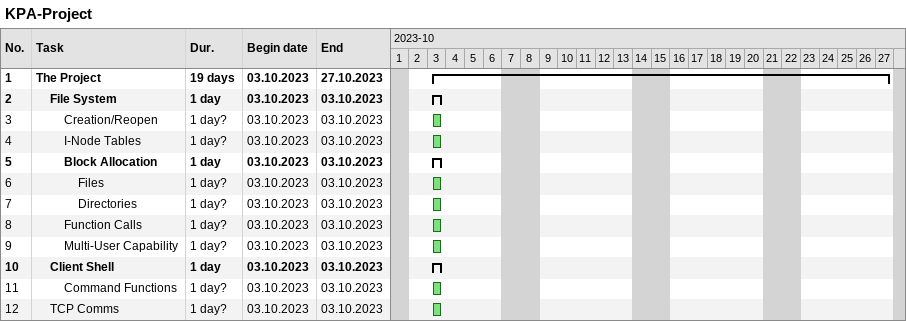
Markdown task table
KPA-Project

| ID | Level | Task | Duration | Start | Finish |
|---|---|---|---|---|---|
| 1 | 1 | **The Project** | 19d | 2023-10-03 | 2023-10-27 |
| 2 | 2 | **File System** | 1d | 2023-10-03 | 2023-10-03 |
| 3 | 3 | Creation/Reopen | 1d? | 2023-10-03 | 2023-10-03 |
| 4 | 3 | I-Node Tables | 1d? | 2023-10-03 | 2023-10-03 |
| 5 | 3 | **Block Allocation** | 1d | 2023-10-03 | 2023-10-03 |
| 6 | 4 | Files | 1d? | 2023-10-03 | 2023-10-03 |
| 7 | 4 | Directories | 1d? | 2023-10-03 | 2023-10-03 |
| 8 | 3 | Function Calls | 1d? | 2023-10-03 | 2023-10-03 |
| 9 | 3 | Multi-User Capability | 1d? | 2023-10-03 | 2023-10-03 |
| 10 | 2 | **Client Shell** | 1d | 2023-10-03 | 2023-10-03 |
| 11 | 3 | Command Functions | 1d? | 2023-10-03 | 2023-10-03 |
| 12 | 2 | TCP Comms | 1d? | 2023-10-03 | 2023-10-03 |
